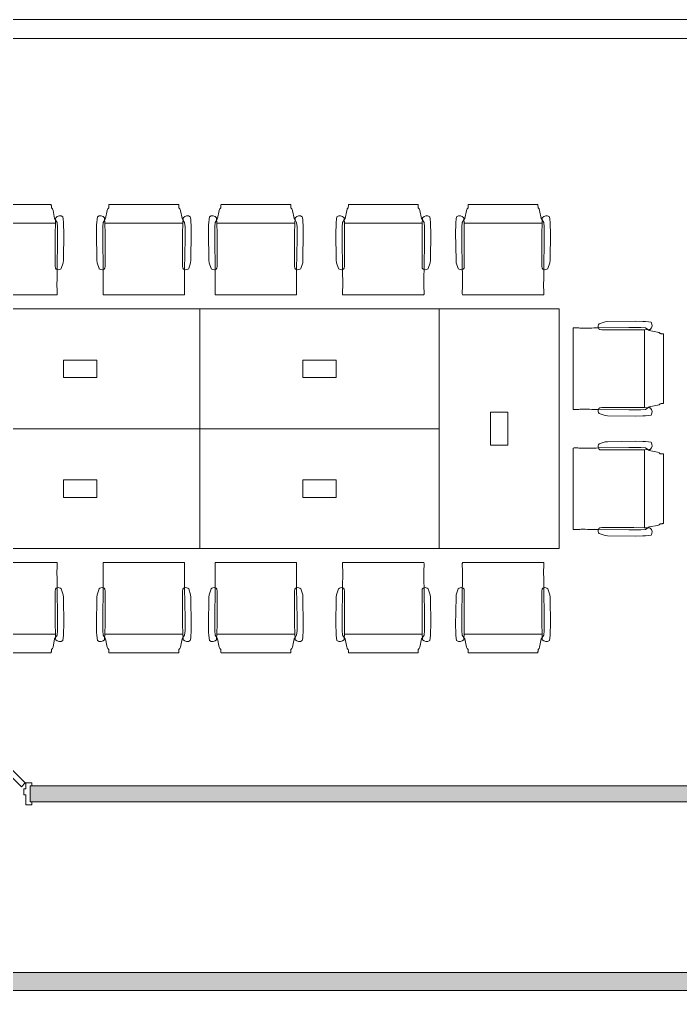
# Model space of a CAD drawing. Header units: inches. Extents: x 0 to 2535, y 0 to 2052.
# Drawn here: x 1235.8 to 1401.5, y 1301.3 to 1544.5 of the extents above; entities that cross this region are included whole.
import ezdxf

# ---------------------------------------------------------------- set-up
doc = ezdxf.new("R2010")
doc.units = ezdxf.units.IN
doc.header["$MEASUREMENT"] = 0
doc.linetypes.add('Dash', pattern=[0.25, 0.125, -0.125])
for name, color, linetype, lineweight in [('A-DETL', 90, 'Continuous', 9), ('A-DOOR', 31, 'Continuous', 13), ('A-WALL', 113, 'Continuous', 13), ('A-WALL-PATT', 111, 'Continuous', 13), ('I-FURN', 30, 'Continuous', 9), ('I-FURN-PNLS', 30, 'Continuous', 9), ('Q-SPCQ', 91, 'Continuous', 9), ('Q-SPCQ-HDLN', 91, 'Continuous', 13)]:
    doc.layers.add(name, color=color, linetype=linetype, lineweight=lineweight)

# ---------------------------------------------------------------- blocks, each defined once
blk = doc.blocks.new('Door - Single - Solid Door-7504013-Level 07  POWER _ SIGNAL')
at = {"layer": 'A-DOOR', "lineweight": 9}
for p, q in [((-15.63, 2.66), (-14.13, 2.66)), ((-15.63, 1.91), (-15.63, 2.66)), ((-14.13, 2.66), (-14.13, 0.16)), ((22.12, 2.66), (23.62, 2.66)), ((22.12, 0.16), (22.12, 2.66)), ((23.62, 2.66), (23.62, 1.91)), ((-14.13, 0.16), (-13.63, 0.16)), ((-13.63, 0.16), (-13.63, -1.34)), ((21.62, 0.16), (22.12, 0.16)), ((21.62, -1.34), (21.62, 0.16)), ((-15.63, -2.84), (-15.63, -2.09)), ((-14.13, -1.34), (-14.13, -2.84)), ((-13.63, -1.34), (-14.13, -1.34)), ((22.12, -1.34), (21.62, -1.34)), ((22.12, -2.84), (22.12, -1.34)), ((23.62, -2.09), (23.62, -2.84)), ((-14.13, -2.84), (-15.63, -2.84)), ((23.62, -2.84), (22.12, -2.84))]:
    blk.add_line(p, q, dxfattribs=at)
at = {"layer": 'A-DOOR'}
for p, q in [((-13.03, -1.87), (-14.01, -2.84)), ((12.42, -27.32), (-13.03, -1.87)), ((-14.01, -2.84), (11.45, -28.29)), ((11.45, -28.29), (12.42, -27.32))]:
    blk.add_line(p, q, dxfattribs=at)
at = {"layer": 'A-DOOR', "lineweight": 9}
blk.add_arc((-14.01, -2.84), 36, 315, 0.5, dxfattribs=at)
blk = doc.blocks.new('W- Folding_Partition - Modernfold 942-7548642-Level 07  POWER _ SIGNAL')
at = {"layer": 'Q-SPCQ'}
for p, q in [((-332, 1.12), (-17.5, 1.12)), ((-17.5, -3.63), (-332, -3.63))]:
    blk.add_line(p, q, dxfattribs=at)
at = {"layer": 'Q-SPCQ-HDLN', "linetype": 'Dash', "lineweight": 9}
blk.add_line((-19, 1.12), (-330.75, 1.12), dxfattribs=at)
blk = doc.blocks.new('F - CONF TABLE _4 RECTANGULAR-12 CHAIRS_ - F - CONF TABLE _4 RECTANGULAR-12 CHAIRS_-7550984-Level 07  POWER _ SIGNAL')
at = {"layer": 'I-FURN'}
for p, q in [((-37.25, 56.16), (-54.68, 56.16)), ((-22.75, 56.16), (-5.32, 56.16)), ((22.75, 56.16), (5.32, 56.16)), ((37.25, 56.16), (54.68, 56.16)), ((67.25, 56.16), (84.68, 56.16)), ((-36.94, 55.06), (-37.2, 55.32)), ((-36.87, 54.92), (-36.94, 55.06)), ((-36.79, 54.68), (-36.87, 54.92)), ((-36.39, 52.61), (-36.79, 54.68)), ((-23.61, 52.61), (-23.21, 54.68)), ((-23.21, 54.68), (-23.13, 54.92)), ((-23.13, 54.92), (-23.06, 55.06)), ((-23.06, 55.06), (-22.8, 55.32)), ((-5.26, 55.32), (-5.01, 55.06)), ((-5.01, 55.06), (-4.86, 54.68)), ((-4.86, 54.68), (-4.46, 52.61)), ((4.86, 54.68), (4.46, 52.61)), ((5.01, 55.06), (4.86, 54.68)), ((5.26, 55.32), (5.01, 55.06)), ((23.06, 55.06), (22.8, 55.32)), ((23.13, 54.92), (23.06, 55.06)), ((23.21, 54.68), (23.13, 54.92)), ((23.61, 52.61), (23.21, 54.68)), ((36.39, 52.61), (36.79, 54.68)), ((36.79, 54.68), (36.87, 54.92)), ((36.87, 54.92), (36.94, 55.06)), ((36.94, 55.06), (37.2, 55.32)), ((54.74, 55.32), (54.99, 55.06)), ((54.99, 55.06), (55.14, 54.68)), ((55.14, 54.68), (55.54, 52.61)), ((66.39, 52.61), (66.79, 54.68)), ((66.79, 54.68), (66.87, 54.92)), ((66.87, 54.92), (66.94, 55.06)), ((66.94, 55.06), (67.2, 55.32)), ((84.74, 55.32), (84.99, 55.06)), ((84.99, 55.06), (85.14, 54.68)), ((85.14, 54.68), (85.54, 52.61)), ((-55.73, 51.45), (-36.21, 51.45)), ((-36.16, 52.28), (-36.39, 52.61)), ((-36.21, 51.45), (-36.25, 48.77)), ((-36.14, 52.61), (-36.21, 51.45)), ((-35.76, 51.68), (-36.16, 52.28)), ((-36.12, 52.84), (-36.14, 52.61)), ((-35.65, 50.52), (-35.76, 51.68)), ((-34.23, 52.45), (-34.34, 53.06)), ((-34.16, 51.68), (-34.23, 52.45)), ((-34.13, 51.03), (-34.16, 51.68)), ((-25.87, 51.03), (-25.84, 51.68)), ((-25.84, 51.68), (-25.77, 52.45)), ((-25.77, 52.45), (-25.66, 53.06)), ((-24.35, 50.52), (-24.24, 51.68)), ((-24.24, 51.68), (-23.84, 52.28)), ((-23.88, 52.84), (-23.86, 52.61)), ((-23.86, 52.61), (-23.79, 51.45)), ((-23.84, 52.28), (-23.61, 52.61)), ((-23.79, 51.45), (-23.75, 48.77)), ((-4.27, 51.45), (-23.79, 51.45)), ((-4.46, 52.61), (-4.23, 52.28)), ((-4.32, 48.77), (-4.27, 51.45)), ((-4.27, 51.45), (-4.21, 52.61)), ((-4.23, 52.28), (-3.82, 51.68)), ((-4.21, 52.61), (-4.19, 52.84)), ((-3.82, 51.68), (-3.72, 50.52)), ((-2.41, 53.06), (-2.3, 52.45)), ((-2.3, 52.45), (-2.23, 51.68)), ((-2.23, 51.68), (-2.2, 51.03)), ((2.23, 51.68), (2.2, 51.03)), ((2.3, 52.45), (2.23, 51.68)), ((2.41, 53.06), (2.3, 52.45)), ((3.82, 51.68), (3.72, 50.52)), ((4.23, 52.28), (3.82, 51.68)), ((4.21, 52.61), (4.19, 52.84)), ((4.27, 51.45), (4.21, 52.61)), ((4.46, 52.61), (4.23, 52.28)), ((4.32, 48.77), (4.27, 51.45)), ((4.27, 51.45), (23.79, 51.45)), ((23.84, 52.28), (23.61, 52.61)), ((23.79, 51.45), (23.75, 48.77)), ((23.86, 52.61), (23.79, 51.45)), ((24.24, 51.68), (23.84, 52.28)), ((23.88, 52.84), (23.86, 52.61)), ((24.35, 50.52), (24.24, 51.68)), ((25.77, 52.45), (25.66, 53.06)), ((25.84, 51.68), (25.77, 52.45)), ((25.87, 51.03), (25.84, 51.68)), ((34.13, 51.03), (34.16, 51.68)), ((34.16, 51.68), (34.23, 52.45)), ((34.23, 52.45), (34.34, 53.06)), ((35.65, 50.52), (35.76, 51.68)), ((35.76, 51.68), (36.16, 52.28)), ((36.12, 52.84), (36.14, 52.61)), ((36.14, 52.61), (36.21, 51.45)), ((36.16, 52.28), (36.39, 52.61)), ((36.21, 51.45), (36.25, 48.77)), ((55.73, 51.45), (36.21, 51.45)), ((55.54, 52.61), (55.77, 52.28)), ((55.68, 48.77), (55.73, 51.45)), ((55.73, 51.45), (55.79, 52.61)), ((55.77, 52.28), (56.18, 51.68)), ((55.79, 52.61), (55.81, 52.84)), ((56.18, 51.68), (56.28, 50.52)), ((57.59, 53.06), (57.7, 52.45)), ((57.7, 52.45), (57.77, 51.68)), ((57.77, 51.68), (57.8, 51.03)), ((64.13, 51.03), (64.16, 51.68)), ((64.16, 51.68), (64.23, 52.45)), ((64.23, 52.45), (64.34, 53.06)), ((65.65, 50.52), (65.76, 51.68)), ((65.76, 51.68), (66.16, 52.28)), ((66.12, 52.84), (66.14, 52.61)), ((66.14, 52.61), (66.21, 51.45)), ((66.16, 52.28), (66.39, 52.61)), ((66.21, 51.45), (66.25, 48.77)), ((85.73, 51.45), (66.21, 51.45)), ((85.54, 52.61), (85.77, 52.28)), ((85.68, 48.77), (85.73, 51.45)), ((85.73, 51.45), (85.79, 52.61)), ((85.77, 52.28), (86.18, 51.68)), ((85.79, 52.61), (85.81, 52.84)), ((86.18, 51.68), (86.28, 50.52)), ((87.59, 53.06), (87.7, 52.45)), ((87.7, 52.45), (87.77, 51.68)), ((87.77, 51.68), (87.8, 51.03)), ((-36.25, 48.77), (-36.25, 40.68)), ((-35.65, 47.52), (-35.65, 50.52)), ((-34.18, 42.17), (-34.08, 49.17)), ((-34.08, 49.17), (-34.13, 51.03)), ((-25.92, 49.17), (-25.87, 51.03)), ((-25.82, 42.17), (-25.92, 49.17)), ((-24.35, 47.52), (-24.35, 50.52)), ((-23.75, 48.77), (-23.75, 40.68)), ((-4.32, 40.68), (-4.32, 48.77)), ((-3.72, 50.52), (-3.72, 47.52)), ((-2.15, 49.17), (-2.25, 42.17)), ((-2.2, 51.03), (-2.15, 49.17)), ((2.2, 51.03), (2.15, 49.17)), ((2.15, 49.17), (2.25, 42.17)), ((3.72, 50.52), (3.72, 47.52)), ((4.32, 40.68), (4.32, 48.77)), ((23.75, 48.77), (23.75, 40.68)), ((24.35, 47.52), (24.35, 50.52)), ((25.82, 42.17), (25.92, 49.17)), ((25.92, 49.17), (25.87, 51.03)), ((34.08, 49.17), (34.13, 51.03)), ((34.18, 42.17), (34.08, 49.17)), ((35.65, 47.52), (35.65, 50.52)), ((36.25, 48.77), (36.25, 40.68)), ((55.68, 40.68), (55.68, 48.77)), ((56.28, 50.52), (56.28, 47.52)), ((57.85, 49.17), (57.75, 42.17)), ((57.8, 51.03), (57.85, 49.17)), ((64.08, 49.17), (64.13, 51.03)), ((64.18, 42.17), (64.08, 49.17)), ((65.65, 47.52), (65.65, 50.52)), ((66.25, 48.77), (66.25, 40.68)), ((85.68, 40.68), (85.68, 48.77)), ((86.28, 50.52), (86.28, 47.52)), ((87.85, 49.17), (87.75, 42.17)), ((87.8, 51.03), (87.85, 49.17)), ((-35.76, 39.85), (-35.65, 47.52)), ((-24.24, 39.85), (-24.35, 47.52)), ((-3.72, 47.52), (-3.83, 39.85)), ((3.72, 47.52), (3.83, 39.85)), ((24.24, 39.85), (24.35, 47.52)), ((35.76, 39.85), (35.65, 47.52)), ((56.28, 47.52), (56.17, 39.85)), ((65.76, 39.85), (65.65, 47.52)), ((86.28, 47.52), (86.17, 39.85)), ((-34.73, 40.08), (-34.24, 41.58)), ((-34.24, 41.58), (-34.18, 42.17)), ((-25.76, 41.58), (-25.82, 42.17)), ((-25.27, 40.08), (-25.76, 41.58)), ((-2.31, 41.58), (-2.8, 40.08)), ((-2.25, 42.17), (-2.31, 41.58)), ((2.25, 42.17), (2.31, 41.58)), ((2.31, 41.58), (2.8, 40.08)), ((25.27, 40.08), (25.76, 41.58)), ((25.76, 41.58), (25.82, 42.17)), ((34.24, 41.58), (34.18, 42.17)), ((34.73, 40.08), (34.24, 41.58)), ((57.69, 41.58), (57.2, 40.08)), ((57.75, 42.17), (57.69, 41.58)), ((64.24, 41.58), (64.18, 42.17)), ((64.73, 40.08), (64.24, 41.58)), ((87.69, 41.58), (87.2, 40.08)), ((87.75, 42.17), (87.69, 41.58)), ((-36.25, 40.68), (-36.19, 40.18)), ((-23.75, 40.68), (-23.81, 40.18)), ((-4.26, 40.18), (-4.32, 40.68)), ((4.26, 40.18), (4.32, 40.68)), ((23.75, 40.68), (23.81, 40.18)), ((36.25, 40.68), (36.19, 40.18)), ((55.74, 40.18), (55.68, 40.68)), ((66.25, 40.68), (66.19, 40.18)), ((85.74, 40.18), (85.68, 40.68)), ((-56.14, 33.53), (-35.8, 33.53)), ((-3.86, 33.53), (-24.2, 33.53)), ((3.86, 33.53), (24.2, 33.53)), ((56.14, 33.53), (35.8, 33.53)), ((86.14, 33.53), (65.8, 33.53)), ((100.08, 26.27), (101.58, 26.76)), ((101.58, 26.76), (102.17, 26.82)), ((102.17, 26.82), (109.17, 26.92)), ((109.17, 26.92), (111.03, 26.87)), ((111.03, 26.87), (111.68, 26.84)), ((111.68, 26.84), (112.45, 26.77)), ((112.45, 26.77), (113.06, 26.66)), ((93.53, 4.86), (93.53, 25.2)), ((99.85, 25.24), (107.52, 25.35)), ((100.68, 24.75), (100.18, 24.81)), ((108.77, 24.75), (100.68, 24.75)), ((107.52, 25.35), (110.52, 25.35)), ((111.45, 24.79), (108.77, 24.75)), ((110.52, 25.35), (111.68, 25.24)), ((112.61, 24.86), (111.45, 24.79)), ((111.45, 5.27), (111.45, 24.79)), ((111.68, 25.24), (112.28, 24.84)), ((112.28, 24.84), (112.61, 24.61)), ((112.84, 24.88), (112.61, 24.86)), ((112.61, 24.61), (114.68, 24.21)), ((114.68, 24.21), (114.92, 24.13)), ((114.92, 24.13), (115.06, 24.06)), ((115.06, 24.06), (115.32, 23.8)), ((116.16, 23.75), (116.16, 6.32)), ((100.18, 5.26), (100.68, 5.32)), ((100.68, 5.32), (108.77, 5.32)), ((108.77, 5.32), (111.45, 5.27)), ((111.45, 5.27), (112.61, 5.21)), ((112.28, 5.23), (111.68, 4.82)), ((112.61, 5.46), (112.28, 5.23)), ((114.68, 5.86), (112.61, 5.46)), ((112.61, 5.21), (112.84, 5.19)), ((115.06, 6.01), (114.68, 5.86)), ((115.32, 6.26), (115.06, 6.01)), ((107.52, 4.72), (99.85, 4.83)), ((101.58, 3.31), (100.08, 3.8)), ((102.17, 3.25), (101.58, 3.31)), ((109.17, 3.15), (102.17, 3.25)), ((110.52, 4.72), (107.52, 4.72)), ((111.03, 3.2), (109.17, 3.15)), ((111.68, 4.82), (110.52, 4.72)), ((111.68, 3.23), (111.03, 3.2)), ((112.45, 3.3), (111.68, 3.23)), ((113.06, 3.41), (112.45, 3.3)), ((93.53, -4.86), (93.53, -25.2)), ((107.52, -4.72), (99.85, -4.83)), ((101.58, -3.31), (100.08, -3.8)), ((102.17, -3.25), (101.58, -3.31)), ((109.17, -3.15), (102.17, -3.25)), ((110.52, -4.72), (107.52, -4.72)), ((111.03, -3.2), (109.17, -3.15)), ((111.68, -4.82), (110.52, -4.72)), ((111.68, -3.23), (111.03, -3.2)), ((112.45, -3.3), (111.68, -3.23)), ((112.28, -5.23), (111.68, -4.82)), ((113.06, -3.41), (112.45, -3.3)), ((100.18, -5.26), (100.68, -5.32)), ((100.68, -5.32), (108.77, -5.32)), ((108.77, -5.32), (111.45, -5.27)), ((111.45, -5.27), (112.61, -5.21)), ((111.45, -5.27), (111.45, -24.79)), ((112.61, -5.46), (112.28, -5.23)), ((112.61, -5.21), (112.84, -5.19)), ((114.68, -5.86), (112.61, -5.46)), ((115.06, -6.01), (114.68, -5.86)), ((115.32, -6.26), (115.06, -6.01)), ((116.16, -23.75), (116.16, -6.32)), ((112.61, -24.61), (114.68, -24.21)), ((114.68, -24.21), (114.92, -24.13)), ((114.92, -24.13), (115.06, -24.06)), ((115.06, -24.06), (115.32, -23.8)), ((99.85, -25.24), (107.52, -25.35)), ((100.08, -26.27), (101.58, -26.76)), ((100.68, -24.75), (100.18, -24.81)), ((108.77, -24.75), (100.68, -24.75)), ((107.52, -25.35), (110.52, -25.35)), ((111.45, -24.79), (108.77, -24.75)), ((110.52, -25.35), (111.68, -25.24)), ((112.61, -24.86), (111.45, -24.79)), ((111.68, -25.24), (112.28, -24.84)), ((112.28, -24.84), (112.61, -24.61)), ((112.45, -26.77), (113.06, -26.66)), ((112.84, -24.88), (112.61, -24.86)), ((101.58, -26.76), (102.17, -26.82)), ((102.17, -26.82), (109.17, -26.92)), ((109.17, -26.92), (111.03, -26.87)), ((111.03, -26.87), (111.68, -26.84)), ((111.68, -26.84), (112.45, -26.77)), ((-56.14, -33.53), (-35.8, -33.53)), ((-3.86, -33.53), (-24.2, -33.53)), ((3.86, -33.53), (24.2, -33.53)), ((56.14, -33.53), (35.8, -33.53)), ((86.14, -33.53), (65.8, -33.53)), ((-36.25, -40.68), (-36.19, -40.18)), ((-36.25, -48.77), (-36.25, -40.68)), ((-35.76, -39.85), (-35.65, -47.52)), ((-34.73, -40.08), (-34.24, -41.58)), ((-25.27, -40.08), (-25.76, -41.58)), ((-24.24, -39.85), (-24.35, -47.52)), ((-23.75, -40.68), (-23.81, -40.18)), ((-23.75, -48.77), (-23.75, -40.68)), ((-4.26, -40.18), (-4.32, -40.68)), ((-4.32, -40.68), (-4.32, -48.77)), ((-3.72, -47.52), (-3.83, -39.85)), ((-2.31, -41.58), (-2.8, -40.08)), ((2.31, -41.58), (2.8, -40.08)), ((3.72, -47.52), (3.83, -39.85)), ((4.26, -40.18), (4.32, -40.68)), ((4.32, -40.68), (4.32, -48.77)), ((23.75, -40.68), (23.81, -40.18)), ((23.75, -48.77), (23.75, -40.68)), ((24.24, -39.85), (24.35, -47.52)), ((25.27, -40.08), (25.76, -41.58)), ((34.73, -40.08), (34.24, -41.58)), ((35.76, -39.85), (35.65, -47.52)), ((36.25, -40.68), (36.19, -40.18)), ((36.25, -48.77), (36.25, -40.68)), ((55.74, -40.18), (55.68, -40.68)), ((55.68, -40.68), (55.68, -48.77)), ((56.28, -47.52), (56.17, -39.85)), ((57.69, -41.58), (57.2, -40.08)), ((64.73, -40.08), (64.24, -41.58)), ((65.76, -39.85), (65.65, -47.52)), ((66.25, -40.68), (66.19, -40.18)), ((66.25, -48.77), (66.25, -40.68)), ((85.74, -40.18), (85.68, -40.68)), ((85.68, -40.68), (85.68, -48.77)), ((86.28, -47.52), (86.17, -39.85)), ((87.69, -41.58), (87.2, -40.08)), ((-34.24, -41.58), (-34.18, -42.17)), ((-34.18, -42.17), (-34.08, -49.17)), ((-25.82, -42.17), (-25.92, -49.17)), ((-25.76, -41.58), (-25.82, -42.17)), ((-2.25, -42.17), (-2.31, -41.58)), ((-2.15, -49.17), (-2.25, -42.17)), ((2.15, -49.17), (2.25, -42.17)), ((2.25, -42.17), (2.31, -41.58)), ((25.76, -41.58), (25.82, -42.17)), ((25.82, -42.17), (25.92, -49.17)), ((34.18, -42.17), (34.08, -49.17)), ((34.24, -41.58), (34.18, -42.17)), ((57.75, -42.17), (57.69, -41.58)), ((57.85, -49.17), (57.75, -42.17)), ((64.18, -42.17), (64.08, -49.17)), ((64.24, -41.58), (64.18, -42.17)), ((87.75, -42.17), (87.69, -41.58)), ((87.85, -49.17), (87.75, -42.17)), ((-35.65, -47.52), (-35.65, -50.52)), ((-24.35, -47.52), (-24.35, -50.52)), ((-3.72, -50.52), (-3.72, -47.52)), ((3.72, -50.52), (3.72, -47.52)), ((24.35, -47.52), (24.35, -50.52)), ((35.65, -47.52), (35.65, -50.52)), ((56.28, -50.52), (56.28, -47.52)), ((65.65, -47.52), (65.65, -50.52)), ((86.28, -50.52), (86.28, -47.52)), ((-36.21, -51.45), (-36.25, -48.77)), ((-35.65, -50.52), (-35.76, -51.68)), ((-34.13, -51.03), (-34.16, -51.68)), ((-34.08, -49.17), (-34.13, -51.03)), ((-25.92, -49.17), (-25.87, -51.03)), ((-25.87, -51.03), (-25.84, -51.68)), ((-24.35, -50.52), (-24.24, -51.68)), ((-23.79, -51.45), (-23.75, -48.77)), ((-4.32, -48.77), (-4.27, -51.45)), ((-3.82, -51.68), (-3.72, -50.52)), ((-2.23, -51.68), (-2.2, -51.03)), ((-2.2, -51.03), (-2.15, -49.17)), ((2.2, -51.03), (2.15, -49.17)), ((2.23, -51.68), (2.2, -51.03)), ((3.82, -51.68), (3.72, -50.52)), ((4.32, -48.77), (4.27, -51.45)), ((23.79, -51.45), (23.75, -48.77)), ((24.35, -50.52), (24.24, -51.68)), ((25.87, -51.03), (25.84, -51.68)), ((25.92, -49.17), (25.87, -51.03)), ((34.08, -49.17), (34.13, -51.03)), ((34.13, -51.03), (34.16, -51.68)), ((35.65, -50.52), (35.76, -51.68)), ((36.21, -51.45), (36.25, -48.77)), ((55.68, -48.77), (55.73, -51.45)), ((56.18, -51.68), (56.28, -50.52)), ((57.77, -51.68), (57.8, -51.03)), ((57.8, -51.03), (57.85, -49.17)), ((64.08, -49.17), (64.13, -51.03)), ((64.13, -51.03), (64.16, -51.68)), ((65.65, -50.52), (65.76, -51.68)), ((66.21, -51.45), (66.25, -48.77)), ((85.68, -48.77), (85.73, -51.45)), ((86.18, -51.68), (86.28, -50.52)), ((87.77, -51.68), (87.8, -51.03)), ((87.8, -51.03), (87.85, -49.17)), ((-55.73, -51.45), (-36.21, -51.45)), ((-36.39, -52.61), (-36.79, -54.68)), ((-36.16, -52.28), (-36.39, -52.61)), ((-36.14, -52.61), (-36.21, -51.45)), ((-35.76, -51.68), (-36.16, -52.28)), ((-36.12, -52.84), (-36.14, -52.61)), ((-34.23, -52.45), (-34.34, -53.06)), ((-34.16, -51.68), (-34.23, -52.45)), ((-25.84, -51.68), (-25.77, -52.45)), ((-25.77, -52.45), (-25.66, -53.06)), ((-24.24, -51.68), (-23.84, -52.28)), ((-23.88, -52.84), (-23.86, -52.61)), ((-23.86, -52.61), (-23.79, -51.45)), ((-23.84, -52.28), (-23.61, -52.61)), ((-4.27, -51.45), (-23.79, -51.45)), ((-23.61, -52.61), (-23.21, -54.68)), ((-4.86, -54.68), (-4.46, -52.61)), ((-4.46, -52.61), (-4.23, -52.28)), ((-4.27, -51.45), (-4.21, -52.61)), ((-4.23, -52.28), (-3.82, -51.68)), ((-4.21, -52.61), (-4.19, -52.84)), ((-2.41, -53.06), (-2.3, -52.45)), ((-2.3, -52.45), (-2.23, -51.68)), ((2.3, -52.45), (2.23, -51.68)), ((2.41, -53.06), (2.3, -52.45)), ((4.23, -52.28), (3.82, -51.68)), ((4.21, -52.61), (4.19, -52.84)), ((4.27, -51.45), (4.21, -52.61)), ((4.46, -52.61), (4.23, -52.28)), ((4.27, -51.45), (23.79, -51.45)), ((4.86, -54.68), (4.46, -52.61)), ((23.61, -52.61), (23.21, -54.68)), ((23.84, -52.28), (23.61, -52.61)), ((23.86, -52.61), (23.79, -51.45)), ((24.24, -51.68), (23.84, -52.28)), ((23.88, -52.84), (23.86, -52.61)), ((25.77, -52.45), (25.66, -53.06)), ((25.84, -51.68), (25.77, -52.45)), ((34.16, -51.68), (34.23, -52.45)), ((34.23, -52.45), (34.34, -53.06)), ((35.76, -51.68), (36.16, -52.28)), ((36.12, -52.84), (36.14, -52.61)), ((36.14, -52.61), (36.21, -51.45)), ((36.16, -52.28), (36.39, -52.61)), ((55.73, -51.45), (36.21, -51.45)), ((36.39, -52.61), (36.79, -54.68)), ((55.14, -54.68), (55.54, -52.61)), ((55.54, -52.61), (55.77, -52.28)), ((55.73, -51.45), (55.79, -52.61)), ((55.77, -52.28), (56.18, -51.68)), ((55.79, -52.61), (55.81, -52.84)), ((57.59, -53.06), (57.7, -52.45)), ((57.7, -52.45), (57.77, -51.68)), ((64.16, -51.68), (64.23, -52.45)), ((64.23, -52.45), (64.34, -53.06)), ((65.76, -51.68), (66.16, -52.28)), ((66.12, -52.84), (66.14, -52.61)), ((66.14, -52.61), (66.21, -51.45)), ((66.16, -52.28), (66.39, -52.61)), ((85.73, -51.45), (66.21, -51.45)), ((66.39, -52.61), (66.79, -54.68)), ((85.14, -54.68), (85.54, -52.61)), ((85.54, -52.61), (85.77, -52.28)), ((85.73, -51.45), (85.79, -52.61)), ((85.77, -52.28), (86.18, -51.68)), ((85.79, -52.61), (85.81, -52.84)), ((87.59, -53.06), (87.7, -52.45)), ((87.7, -52.45), (87.77, -51.68)), ((-36.94, -55.06), (-37.2, -55.32)), ((-36.87, -54.92), (-36.94, -55.06)), ((-36.79, -54.68), (-36.87, -54.92)), ((-23.21, -54.68), (-23.13, -54.92)), ((-23.13, -54.92), (-23.06, -55.06)), ((-23.06, -55.06), (-22.8, -55.32)), ((-5.26, -55.32), (-5.01, -55.06)), ((-5.01, -55.06), (-4.86, -54.68)), ((5.01, -55.06), (4.86, -54.68)), ((5.26, -55.32), (5.01, -55.06)), ((23.06, -55.06), (22.8, -55.32)), ((23.13, -54.92), (23.06, -55.06)), ((23.21, -54.68), (23.13, -54.92)), ((36.79, -54.68), (36.87, -54.92)), ((36.87, -54.92), (36.94, -55.06)), ((36.94, -55.06), (37.2, -55.32)), ((54.74, -55.32), (54.99, -55.06)), ((54.99, -55.06), (55.14, -54.68)), ((66.79, -54.68), (66.87, -54.92)), ((66.87, -54.92), (66.94, -55.06)), ((66.94, -55.06), (67.2, -55.32)), ((84.74, -55.32), (84.99, -55.06)), ((84.99, -55.06), (85.14, -54.68)), ((-37.25, -56.16), (-54.68, -56.16)), ((-22.75, -56.16), (-5.32, -56.16)), ((22.75, -56.16), (5.32, -56.16)), ((37.25, -56.16), (54.68, -56.16)), ((67.25, -56.16), (84.68, -56.16))]:
    blk.add_line(p, q, dxfattribs=at)
for centre, radius, start, end in [((-35.11, 51.99), 1.32, 54.065, 139.935), ((-24.89, 51.99), 1.32, 40.065, 125.935), ((-3.18, 51.99), 1.32, 54.065, 139.935), ((3.18, 51.99), 1.32, 40.065, 125.935), ((24.89, 51.99), 1.32, 54.065, 139.935), ((35.11, 51.99), 1.32, 40.065, 125.935), ((56.82, 51.99), 1.32, 54.065, 139.935), ((65.11, 51.99), 1.32, 40.065, 125.935), ((86.82, 51.99), 1.32, 54.065, 139.935), ((-35.53, 40.6), 0.781, 212.3218, 253.1534), ((-35.45, 40.93), 1.12, 253.9109, 310.257), ((-24.55, 40.93), 1.12, 229.743, 286.0891), ((-24.47, 40.6), 0.781, 286.8466, 327.6782), ((-3.6, 40.6), 0.781, 212.3218, 253.1534), ((-3.52, 40.93), 1.12, 253.9109, 310.257), ((3.52, 40.93), 1.12, 229.743, 286.0891), ((3.6, 40.6), 0.781, 286.8466, 327.6782), ((24.47, 40.6), 0.781, 212.3218, 253.1534), ((24.55, 40.93), 1.12, 253.9109, 310.257), ((35.45, 40.93), 1.12, 229.743, 286.0891), ((35.53, 40.6), 0.781, 286.8466, 327.6782), ((56.4, 40.6), 0.781, 212.3218, 253.1534), ((56.48, 40.93), 1.12, 253.9109, 310.257), ((65.45, 40.93), 1.12, 229.743, 286.0891), ((65.53, 40.6), 0.781, 286.8466, 327.6782), ((86.4, 40.6), 0.781, 212.3218, 253.1534), ((86.48, 40.93), 1.12, 253.9109, 310.257), ((100.93, 25.55), 1.12, 139.743, 196.0891), ((100.6, 25.47), 0.781, 196.8466, 237.6782), ((111.99, 25.89), 1.32, 310.065, 35.935), ((100.6, 4.6), 0.781, 122.3218, 163.1534), ((111.99, 4.18), 1.32, 324.065, 49.935), ((100.93, 4.52), 1.12, 163.9109, 220.257), ((100.93, -4.52), 1.12, 139.743, 196.0891), ((100.6, -4.6), 0.781, 196.8466, 237.6782), ((111.99, -4.18), 1.32, 310.065, 35.935), ((100.93, -25.55), 1.12, 163.9109, 220.257), ((100.6, -25.47), 0.781, 122.3218, 163.1534), ((111.99, -25.89), 1.32, 324.065, 49.935), ((-35.53, -40.6), 0.781, 106.8466, 147.6782), ((-35.45, -40.93), 1.12, 49.743, 106.0891), ((-24.55, -40.93), 1.12, 73.9109, 130.257), ((-24.47, -40.6), 0.781, 32.3218, 73.1534), ((-3.6, -40.6), 0.781, 106.8466, 147.6782), ((-3.52, -40.93), 1.12, 49.743, 106.0891), ((3.52, -40.93), 1.12, 73.9109, 130.257), ((3.6, -40.6), 0.781, 32.3218, 73.1534), ((24.47, -40.6), 0.781, 106.8466, 147.6782), ((24.55, -40.93), 1.12, 49.743, 106.0891), ((35.45, -40.93), 1.12, 73.9109, 130.257), ((35.53, -40.6), 0.781, 32.3218, 73.1534), ((56.4, -40.6), 0.781, 106.8466, 147.6782), ((56.48, -40.93), 1.12, 49.743, 106.0891), ((65.45, -40.93), 1.12, 73.9109, 130.257), ((65.53, -40.6), 0.781, 32.3218, 73.1534), ((86.4, -40.6), 0.781, 106.8466, 147.6782), ((86.48, -40.93), 1.12, 49.743, 106.0891), ((-35.11, -51.99), 1.32, 220.065, 305.935), ((-24.89, -51.99), 1.32, 234.065, 319.935), ((-3.18, -51.99), 1.32, 220.065, 305.935), ((3.18, -51.99), 1.32, 234.065, 319.935), ((24.89, -51.99), 1.32, 220.065, 305.935), ((35.11, -51.99), 1.32, 234.065, 319.935), ((56.82, -51.99), 1.32, 220.065, 305.935), ((65.11, -51.99), 1.32, 234.065, 319.935), ((86.82, -51.99), 1.32, 220.065, 305.935)]:
    blk.add_arc(centre, radius, start, end, dxfattribs=at)
for points, knots in [([(-37.2, 55.32), (-37.2, 55.51), (-37.21, 55.78), (-37.22, 56), (-37.23, 56.09), (-37.24, 56.14), (-37.25, 56.16), (-37.25, 56.16)], [0, 0, 0, 0, 0.444444, 0.666667, 0.777778, 0.888889, 1, 1, 1, 1]), ([(-22.8, 55.32), (-22.8, 55.37), (-22.8, 55.51), (-22.8, 55.69), (-22.79, 55.84), (-22.78, 55.94), (-22.78, 56.03), (-22.77, 56.09), (-22.76, 56.14), (-22.75, 56.16), (-22.75, 56.16)], [-1, -1, -1, -1, -0.888889, -0.666667, -0.555556, -0.444444, -0.333333, -0.222222, -0.111111, 0, 0, 0, 0]), ([(-5.32, 56.16), (-5.32, 56.16), (-5.31, 56.14), (-5.3, 56.09), (-5.29, 56), (-5.27, 55.78), (-5.27, 55.51), (-5.26, 55.32)], [-1, -1, -1, -1, -0.888889, -0.777778, -0.666667, -0.444444, 0, 0, 0, 0]), ([(5.32, 56.16), (5.32, 56.16), (5.31, 56.14), (5.3, 56.09), (5.29, 56.03), (5.29, 55.94), (5.28, 55.84), (5.27, 55.69), (5.27, 55.51), (5.26, 55.37), (5.26, 55.32)], [0, 0, 0, 0, 0.111111, 0.222222, 0.333333, 0.444444, 0.555556, 0.666667, 0.888889, 1, 1, 1, 1]), ([(22.8, 55.32), (22.8, 55.51), (22.79, 55.78), (22.78, 56), (22.77, 56.09), (22.76, 56.14), (22.75, 56.16), (22.75, 56.16)], [0, 0, 0, 0, 0.444444, 0.666667, 0.777778, 0.888889, 1, 1, 1, 1]), ([(37.2, 55.32), (37.2, 55.37), (37.2, 55.51), (37.2, 55.69), (37.21, 55.84), (37.22, 55.94), (37.22, 56.03), (37.23, 56.09), (37.24, 56.14), (37.25, 56.16), (37.25, 56.16)], [-1, -1, -1, -1, -0.888889, -0.666667, -0.555556, -0.444444, -0.333333, -0.222222, -0.111111, 0, 0, 0, 0]), ([(54.68, 56.16), (54.68, 56.16), (54.69, 56.14), (54.7, 56.09), (54.71, 56), (54.73, 55.78), (54.73, 55.51), (54.74, 55.32)], [-1, -1, -1, -1, -0.888889, -0.777778, -0.666667, -0.444444, 0, 0, 0, 0]), ([(67.2, 55.32), (67.2, 55.37), (67.2, 55.51), (67.2, 55.69), (67.21, 55.84), (67.22, 55.94), (67.22, 56.03), (67.23, 56.09), (67.24, 56.14), (67.25, 56.16), (67.25, 56.16)], [-1, -1, -1, -1, -0.888889, -0.666667, -0.555556, -0.444444, -0.333333, -0.222222, -0.111111, 0, 0, 0, 0]), ([(84.68, 56.16), (84.68, 56.16), (84.69, 56.14), (84.7, 56.09), (84.71, 56), (84.73, 55.78), (84.73, 55.51), (84.74, 55.32)], [-1, -1, -1, -1, -0.888889, -0.777778, -0.666667, -0.444444, 0, 0, 0, 0]), ([(-35.8, 33.53), (-35.79, 33.53), (-35.79, 33.53), (-35.78, 33.56), (-35.77, 33.62), (-35.77, 33.69), (-35.76, 33.77), (-35.75, 33.91), (-35.75, 34.14), (-35.75, 34.35), (-35.75, 34.47)], [0, 0, 0, 0, 0.090909, 0.181818, 0.272727, 0.363636, 0.454545, 0.545455, 0.727273, 1, 1, 1, 1]), ([(-24.2, 33.53), (-24.21, 33.53), (-24.23, 33.6), (-24.25, 33.9), (-24.25, 34.23), (-24.25, 34.39), (-24.25, 34.47)], [-1, -1, -1, -1, -0.727273, -0.363636, -0.181818, 0, 0, 0, 0]), ([(-3.82, 34.47), (-3.82, 34.35), (-3.82, 34.14), (-3.82, 33.91), (-3.83, 33.77), (-3.83, 33.69), (-3.84, 33.62), (-3.85, 33.56), (-3.86, 33.53), (-3.86, 33.53), (-3.86, 33.53)], [-1, -1, -1, -1, -0.727273, -0.545455, -0.454545, -0.363636, -0.272727, -0.181818, -0.090909, 0, 0, 0, 0]), ([(3.82, 34.47), (3.82, 34.39), (3.82, 34.23), (3.82, 33.9), (3.84, 33.6), (3.86, 33.53), (3.86, 33.53)], [0, 0, 0, 0, 0.181818, 0.363636, 0.727273, 1, 1, 1, 1]), ([(24.2, 33.53), (24.21, 33.53), (24.21, 33.53), (24.22, 33.56), (24.23, 33.62), (24.23, 33.69), (24.24, 33.77), (24.25, 33.91), (24.25, 34.14), (24.25, 34.35), (24.25, 34.47)], [0, 0, 0, 0, 0.090909, 0.181818, 0.272727, 0.363636, 0.454545, 0.545455, 0.727273, 1, 1, 1, 1]), ([(35.8, 33.53), (35.79, 33.53), (35.77, 33.6), (35.75, 33.9), (35.75, 34.23), (35.75, 34.39), (35.75, 34.47)], [-1, -1, -1, -1, -0.727273, -0.363636, -0.181818, 0, 0, 0, 0]), ([(56.18, 34.47), (56.18, 34.35), (56.18, 34.14), (56.18, 33.91), (56.17, 33.77), (56.17, 33.69), (56.16, 33.62), (56.15, 33.56), (56.14, 33.53), (56.14, 33.53), (56.14, 33.53)], [-1, -1, -1, -1, -0.727273, -0.545455, -0.454545, -0.363636, -0.272727, -0.181818, -0.090909, 0, 0, 0, 0]), ([(65.8, 33.53), (65.79, 33.53), (65.77, 33.6), (65.75, 33.9), (65.75, 34.23), (65.75, 34.39), (65.75, 34.47)], [-1, -1, -1, -1, -0.727273, -0.363636, -0.181818, 0, 0, 0, 0]), ([(86.18, 34.47), (86.18, 34.35), (86.18, 34.14), (86.18, 33.91), (86.17, 33.77), (86.17, 33.69), (86.16, 33.62), (86.15, 33.56), (86.14, 33.53), (86.14, 33.53), (86.14, 33.53)], [-1, -1, -1, -1, -0.727273, -0.545455, -0.454545, -0.363636, -0.272727, -0.181818, -0.090909, 0, 0, 0, 0]), ([(93.53, 25.2), (93.53, 25.21), (93.6, 25.23), (93.9, 25.25), (94.23, 25.25), (94.39, 25.25), (94.47, 25.25)], [-1, -1, -1, -1, -0.727273, -0.363636, -0.181818, 0, 0, 0, 0]), ([(115.32, 23.8), (115.37, 23.8), (115.51, 23.8), (115.69, 23.8), (115.84, 23.79), (115.94, 23.78), (116.03, 23.78), (116.09, 23.77), (116.14, 23.76), (116.16, 23.75), (116.16, 23.75)], [-1, -1, -1, -1, -0.888889, -0.666667, -0.555556, -0.444444, -0.333333, -0.222222, -0.111111, 0, 0, 0, 0]), ([(116.16, 6.32), (116.16, 6.32), (116.14, 6.31), (116.09, 6.3), (116, 6.29), (115.78, 6.27), (115.51, 6.27), (115.32, 6.26)], [-1, -1, -1, -1, -0.888889, -0.777778, -0.666667, -0.444444, 0, 0, 0, 0]), ([(94.47, 4.82), (94.35, 4.82), (94.14, 4.82), (93.91, 4.82), (93.77, 4.83), (93.69, 4.83), (93.62, 4.84), (93.56, 4.85), (93.53, 4.86), (93.53, 4.86), (93.53, 4.86)], [-1, -1, -1, -1, -0.727273, -0.545455, -0.454545, -0.363636, -0.272727, -0.181818, -0.090909, 0, 0, 0, 0]), ([(94.47, -4.82), (94.39, -4.82), (94.23, -4.82), (93.9, -4.82), (93.6, -4.84), (93.53, -4.86), (93.53, -4.86)], [0, 0, 0, 0, 0.181818, 0.363636, 0.727273, 1, 1, 1, 1]), ([(116.16, -6.32), (116.16, -6.32), (116.14, -6.31), (116.09, -6.3), (116.03, -6.29), (115.94, -6.29), (115.84, -6.28), (115.69, -6.27), (115.51, -6.27), (115.37, -6.26), (115.32, -6.26)], [0, 0, 0, 0, 0.111111, 0.222222, 0.333333, 0.444444, 0.555556, 0.666667, 0.888889, 1, 1, 1, 1]), ([(115.32, -23.8), (115.51, -23.8), (115.78, -23.79), (116, -23.78), (116.09, -23.77), (116.14, -23.76), (116.16, -23.75), (116.16, -23.75)], [0, 0, 0, 0, 0.444444, 0.666667, 0.777778, 0.888889, 1, 1, 1, 1]), ([(93.53, -25.2), (93.53, -25.21), (93.53, -25.21), (93.56, -25.22), (93.62, -25.23), (93.69, -25.23), (93.77, -25.24), (93.91, -25.25), (94.14, -25.25), (94.35, -25.25), (94.47, -25.25)], [0, 0, 0, 0, 0.090909, 0.181818, 0.272727, 0.363636, 0.454545, 0.545455, 0.727273, 1, 1, 1, 1]), ([(-35.8, -33.53), (-35.79, -33.53), (-35.77, -33.6), (-35.75, -33.9), (-35.75, -34.23), (-35.75, -34.39), (-35.75, -34.47)], [-1, -1, -1, -1, -0.727273, -0.363636, -0.181818, 0, 0, 0, 0]), ([(-24.2, -33.53), (-24.21, -33.53), (-24.21, -33.53), (-24.22, -33.56), (-24.23, -33.62), (-24.23, -33.69), (-24.24, -33.77), (-24.25, -33.91), (-24.25, -34.14), (-24.25, -34.35), (-24.25, -34.47)], [0, 0, 0, 0, 0.090909, 0.181818, 0.272727, 0.363636, 0.454545, 0.545455, 0.727273, 1, 1, 1, 1]), ([(-3.82, -34.47), (-3.82, -34.39), (-3.82, -34.23), (-3.82, -33.9), (-3.84, -33.6), (-3.86, -33.53), (-3.86, -33.53)], [0, 0, 0, 0, 0.181818, 0.363636, 0.727273, 1, 1, 1, 1]), ([(3.82, -34.47), (3.82, -34.35), (3.82, -34.14), (3.82, -33.91), (3.83, -33.77), (3.83, -33.69), (3.84, -33.62), (3.85, -33.56), (3.86, -33.53), (3.86, -33.53), (3.86, -33.53)], [-1, -1, -1, -1, -0.727273, -0.545455, -0.454545, -0.363636, -0.272727, -0.181818, -0.090909, 0, 0, 0, 0]), ([(24.2, -33.53), (24.21, -33.53), (24.23, -33.6), (24.25, -33.9), (24.25, -34.23), (24.25, -34.39), (24.25, -34.47)], [-1, -1, -1, -1, -0.727273, -0.363636, -0.181818, 0, 0, 0, 0]), ([(35.8, -33.53), (35.79, -33.53), (35.79, -33.53), (35.78, -33.56), (35.77, -33.62), (35.77, -33.69), (35.76, -33.77), (35.75, -33.91), (35.75, -34.14), (35.75, -34.35), (35.75, -34.47)], [0, 0, 0, 0, 0.090909, 0.181818, 0.272727, 0.363636, 0.454545, 0.545455, 0.727273, 1, 1, 1, 1]), ([(56.18, -34.47), (56.18, -34.39), (56.18, -34.23), (56.18, -33.9), (56.16, -33.6), (56.14, -33.53), (56.14, -33.53)], [0, 0, 0, 0, 0.181818, 0.363636, 0.727273, 1, 1, 1, 1]), ([(65.8, -33.53), (65.79, -33.53), (65.79, -33.53), (65.78, -33.56), (65.77, -33.62), (65.77, -33.69), (65.76, -33.77), (65.75, -33.91), (65.75, -34.14), (65.75, -34.35), (65.75, -34.47)], [0, 0, 0, 0, 0.090909, 0.181818, 0.272727, 0.363636, 0.454545, 0.545455, 0.727273, 1, 1, 1, 1]), ([(86.18, -34.47), (86.18, -34.39), (86.18, -34.23), (86.18, -33.9), (86.16, -33.6), (86.14, -33.53), (86.14, -33.53)], [0, 0, 0, 0, 0.181818, 0.363636, 0.727273, 1, 1, 1, 1]), ([(-37.2, -55.32), (-37.2, -55.37), (-37.2, -55.51), (-37.2, -55.69), (-37.21, -55.84), (-37.22, -55.94), (-37.22, -56.03), (-37.23, -56.09), (-37.24, -56.14), (-37.25, -56.16), (-37.25, -56.16)], [-1, -1, -1, -1, -0.888889, -0.666667, -0.555556, -0.444444, -0.333333, -0.222222, -0.111111, 0, 0, 0, 0]), ([(-22.8, -55.32), (-22.8, -55.51), (-22.79, -55.78), (-22.78, -56), (-22.77, -56.09), (-22.76, -56.14), (-22.75, -56.16), (-22.75, -56.16)], [0, 0, 0, 0, 0.444444, 0.666667, 0.777778, 0.888889, 1, 1, 1, 1]), ([(-5.32, -56.16), (-5.32, -56.16), (-5.31, -56.14), (-5.3, -56.09), (-5.29, -56.03), (-5.29, -55.94), (-5.28, -55.84), (-5.27, -55.69), (-5.27, -55.51), (-5.26, -55.37), (-5.26, -55.32)], [0, 0, 0, 0, 0.111111, 0.222222, 0.333333, 0.444444, 0.555556, 0.666667, 0.888889, 1, 1, 1, 1]), ([(5.32, -56.16), (5.32, -56.16), (5.31, -56.14), (5.3, -56.09), (5.29, -56), (5.27, -55.78), (5.27, -55.51), (5.26, -55.32)], [-1, -1, -1, -1, -0.888889, -0.777778, -0.666667, -0.444444, 0, 0, 0, 0]), ([(22.8, -55.32), (22.8, -55.37), (22.8, -55.51), (22.8, -55.69), (22.79, -55.84), (22.78, -55.94), (22.78, -56.03), (22.77, -56.09), (22.76, -56.14), (22.75, -56.16), (22.75, -56.16)], [-1, -1, -1, -1, -0.888889, -0.666667, -0.555556, -0.444444, -0.333333, -0.222222, -0.111111, 0, 0, 0, 0]), ([(37.2, -55.32), (37.2, -55.51), (37.21, -55.78), (37.22, -56), (37.23, -56.09), (37.24, -56.14), (37.25, -56.16), (37.25, -56.16)], [0, 0, 0, 0, 0.444444, 0.666667, 0.777778, 0.888889, 1, 1, 1, 1]), ([(54.68, -56.16), (54.68, -56.16), (54.69, -56.14), (54.7, -56.09), (54.71, -56.03), (54.71, -55.94), (54.72, -55.84), (54.73, -55.69), (54.73, -55.51), (54.74, -55.37), (54.74, -55.32)], [0, 0, 0, 0, 0.111111, 0.222222, 0.333333, 0.444444, 0.555556, 0.666667, 0.888889, 1, 1, 1, 1]), ([(67.2, -55.32), (67.2, -55.51), (67.21, -55.78), (67.22, -56), (67.23, -56.09), (67.24, -56.14), (67.25, -56.16), (67.25, -56.16)], [0, 0, 0, 0, 0.444444, 0.666667, 0.777778, 0.888889, 1, 1, 1, 1]), ([(84.68, -56.16), (84.68, -56.16), (84.69, -56.14), (84.7, -56.09), (84.71, -56.03), (84.71, -55.94), (84.72, -55.84), (84.73, -55.69), (84.73, -55.51), (84.74, -55.37), (84.74, -55.32)], [0, 0, 0, 0, 0.111111, 0.222222, 0.333333, 0.444444, 0.555556, 0.666667, 0.888889, 1, 1, 1, 1])]:
    blk.add_open_spline(points, degree=3, knots=knots, dxfattribs=at)
for points in [[(-35.8, 35.44), (-35.8, 36.18), (-35.79, 37.66), (-35.77, 39.12), (-35.76, 39.85)], [(-24.2, 35.44), (-24.2, 36.18), (-24.21, 37.66), (-24.23, 39.12), (-24.24, 39.85)], [(-3.83, 39.85), (-3.84, 39.12), (-3.85, 37.66), (-3.86, 36.18), (-3.87, 35.44)], [(3.83, 39.85), (3.84, 39.12), (3.85, 37.66), (3.86, 36.18), (3.87, 35.44)], [(24.2, 35.44), (24.2, 36.18), (24.21, 37.66), (24.23, 39.12), (24.24, 39.85)], [(35.8, 35.44), (35.8, 36.18), (35.79, 37.66), (35.77, 39.12), (35.76, 39.85)], [(56.17, 39.85), (56.16, 39.12), (56.15, 37.66), (56.14, 36.18), (56.13, 35.44)], [(65.8, 35.44), (65.8, 36.18), (65.79, 37.66), (65.77, 39.12), (65.76, 39.85)], [(86.17, 39.85), (86.16, 39.12), (86.15, 37.66), (86.14, 36.18), (86.13, 35.44)], [(-35.75, 34.47), (-35.76, 34.63), (-35.77, 34.96), (-35.79, 35.28), (-35.8, 35.44)], [(-24.25, 34.47), (-24.24, 34.63), (-24.23, 34.96), (-24.21, 35.28), (-24.2, 35.44)], [(-3.87, 35.44), (-3.86, 35.28), (-3.84, 34.96), (-3.83, 34.63), (-3.82, 34.47)], [(3.87, 35.44), (3.86, 35.28), (3.84, 34.96), (3.83, 34.63), (3.82, 34.47)], [(24.25, 34.47), (24.24, 34.63), (24.23, 34.96), (24.21, 35.28), (24.2, 35.44)], [(35.75, 34.47), (35.76, 34.63), (35.77, 34.96), (35.79, 35.28), (35.8, 35.44)], [(56.13, 35.44), (56.14, 35.28), (56.16, 34.96), (56.17, 34.63), (56.18, 34.47)], [(65.75, 34.47), (65.76, 34.63), (65.77, 34.96), (65.79, 35.28), (65.8, 35.44)], [(86.13, 35.44), (86.14, 35.28), (86.16, 34.96), (86.17, 34.63), (86.18, 34.47)], [(94.47, 25.25), (94.63, 25.24), (94.96, 25.23), (95.28, 25.21), (95.44, 25.2)], [(95.44, 25.2), (96.18, 25.2), (97.66, 25.21), (99.12, 25.23), (99.85, 25.24)], [(95.44, 4.87), (95.28, 4.86), (94.96, 4.84), (94.63, 4.83), (94.47, 4.82)], [(99.85, 4.83), (99.12, 4.84), (97.66, 4.85), (96.18, 4.86), (95.44, 4.87)], [(95.44, -4.87), (95.28, -4.86), (94.96, -4.84), (94.63, -4.83), (94.47, -4.82)], [(99.85, -4.83), (99.12, -4.84), (97.66, -4.85), (96.18, -4.86), (95.44, -4.87)], [(94.47, -25.25), (94.63, -25.24), (94.96, -25.23), (95.28, -25.21), (95.44, -25.2)], [(95.44, -25.2), (96.18, -25.2), (97.66, -25.21), (99.12, -25.23), (99.85, -25.24)], [(-35.75, -34.47), (-35.76, -34.63), (-35.77, -34.96), (-35.79, -35.28), (-35.8, -35.44)], [(-35.8, -35.44), (-35.8, -36.18), (-35.79, -37.66), (-35.77, -39.12), (-35.76, -39.85)], [(-24.25, -34.47), (-24.24, -34.63), (-24.23, -34.96), (-24.21, -35.28), (-24.2, -35.44)], [(-24.2, -35.44), (-24.2, -36.18), (-24.21, -37.66), (-24.23, -39.12), (-24.24, -39.85)], [(-3.87, -35.44), (-3.86, -35.28), (-3.84, -34.96), (-3.83, -34.63), (-3.82, -34.47)], [(-3.83, -39.85), (-3.84, -39.12), (-3.85, -37.66), (-3.86, -36.18), (-3.87, -35.44)], [(3.87, -35.44), (3.86, -35.28), (3.84, -34.96), (3.83, -34.63), (3.82, -34.47)], [(3.83, -39.85), (3.84, -39.12), (3.85, -37.66), (3.86, -36.18), (3.87, -35.44)], [(24.25, -34.47), (24.24, -34.63), (24.23, -34.96), (24.21, -35.28), (24.2, -35.44)], [(24.2, -35.44), (24.2, -36.18), (24.21, -37.66), (24.23, -39.12), (24.24, -39.85)], [(35.75, -34.47), (35.76, -34.63), (35.77, -34.96), (35.79, -35.28), (35.8, -35.44)], [(35.8, -35.44), (35.8, -36.18), (35.79, -37.66), (35.77, -39.12), (35.76, -39.85)], [(56.13, -35.44), (56.14, -35.28), (56.16, -34.96), (56.17, -34.63), (56.18, -34.47)], [(56.17, -39.85), (56.16, -39.12), (56.15, -37.66), (56.14, -36.18), (56.13, -35.44)], [(65.75, -34.47), (65.76, -34.63), (65.77, -34.96), (65.79, -35.28), (65.8, -35.44)], [(65.8, -35.44), (65.8, -36.18), (65.79, -37.66), (65.77, -39.12), (65.76, -39.85)], [(86.13, -35.44), (86.14, -35.28), (86.16, -34.96), (86.17, -34.63), (86.18, -34.47)], [(86.17, -39.85), (86.16, -39.12), (86.15, -37.66), (86.14, -36.18), (86.13, -35.44)]]:
    blk.add_open_spline(points, degree=3, dxfattribs=at)
at = {"layer": 'I-FURN-PNLS'}
for p, q in [((0, 30), (-60, 30)), ((0, 0), (0, 30)), ((0, 30), (60, 30)), ((0, 0), (0, 30)), ((60, 30), (60, -30)), ((90, 30), (60, 30)), ((60, 30), (60, 0)), ((90, -30), (90, 30)), ((-34.16, 12.81), (-34.16, 17.19)), ((-34.16, 17.19), (-25.84, 17.19)), ((-25.84, 17.19), (-25.84, 12.81)), ((25.84, 17.19), (25.84, 12.81)), ((34.16, 17.19), (25.84, 17.19)), ((34.16, 12.81), (34.16, 17.19)), ((-25.84, 12.81), (-34.16, 12.81)), ((25.84, 12.81), (34.16, 12.81)), ((72.81, 4.16), (77.19, 4.16)), ((72.81, -4.16), (72.81, 4.16)), ((77.19, 4.16), (77.19, -4.16)), ((0, 0), (-60, 0)), ((-60, 0), (0, 0)), ((0, -30), (0, 0)), ((0, 0), (60, 0)), ((60, 0), (0, 0)), ((0, -30), (0, 0)), ((60, 0), (60, -30)), ((77.19, -4.16), (72.81, -4.16)), ((-34.16, -17.19), (-34.16, -12.81)), ((-34.16, -12.81), (-25.84, -12.81)), ((-25.84, -12.81), (-25.84, -17.19)), ((25.84, -12.81), (25.84, -17.19)), ((34.16, -12.81), (25.84, -12.81)), ((34.16, -17.19), (34.16, -12.81)), ((-25.84, -17.19), (-34.16, -17.19)), ((25.84, -17.19), (34.16, -17.19)), ((-60, -30), (0, -30)), ((60, -30), (0, -30)), ((60, -30), (90, -30))]:
    blk.add_line(p, q, dxfattribs=at)

msp = doc.modelspace()

# ---------------------------------------------------------------- hatches: boundary and pattern name
at = {"layer": 'A-WALL-PATT', "lineweight": 9}
h = msp.add_hatch(color=7, dxfattribs=at)
h.paths.add_polyline_path([(1267.5, 1348.53), (1429, 1348.53), (1429, 1352.53), (1238.5, 1352.53), (1238.5, 1348.53)], flags=0)
h.paths.add_polyline_path([(1133.07, 1348.53), (1200, 1348.53), (1200, 1352.53), (1133, 1352.53), (1133, 1348.53), (1133.07, 1348.53)], flags=0)
msp.add_hatch(color=7, dxfattribs=at).paths.add_polyline_path([(1354.64, 1301.28), (1408.78, 1301.28), (1408.78, 1305.78), (1129.5, 1305.78), (1129.5, 1301.28), (1350.82, 1301.28)], flags=0)

# ---------------------------------------------------------------- linework, layer by layer
at = {"layer": 'A-DETL'}
msp.add_line((1133, 1305.78), (2002.44, 1305.78), dxfattribs=at)
at = {"layer": 'A-WALL', "color": 8, "lineweight": 20}
for p, q in [((1429, 1352.53), (1238.5, 1352.53)), ((1238.5, 1352.53), (1238.5, 1348.53)), ((1238.5, 1348.53), (1429, 1348.53)), ((1429, 1305.78), (1133, 1305.78)), ((1129.5, 1301.28), (1491.28, 1301.28))]:
    msp.add_line(p, q, dxfattribs=at)

# ---------------------------------------------------------------- block references
at = {"layer": 'A-DOOR', "rotation": 180}
msp.add_blockref('Door - Single - Solid Door-7504013-Level 07  POWER _ SIGNAL', (1223.24, 1350.44), dxfattribs=at)
at = {"layer": 'I-FURN'}
msp.add_blockref('F - CONF TABLE _4 RECTANGULAR-12 CHAIRS_ - F - CONF TABLE _4 RECTANGULAR-12 CHAIRS_-7550984-Level 07  POWER _ SIGNAL', (1281, 1442), dxfattribs=at)
at = {"layer": 'Q-SPCQ', "rotation": 180}
msp.add_blockref('W- Folding_Partition - Modernfold 942-7548642-Level 07  POWER _ SIGNAL', (1115.5, 1540.88), dxfattribs=at)

doc.saveas('drawing.dxf')
